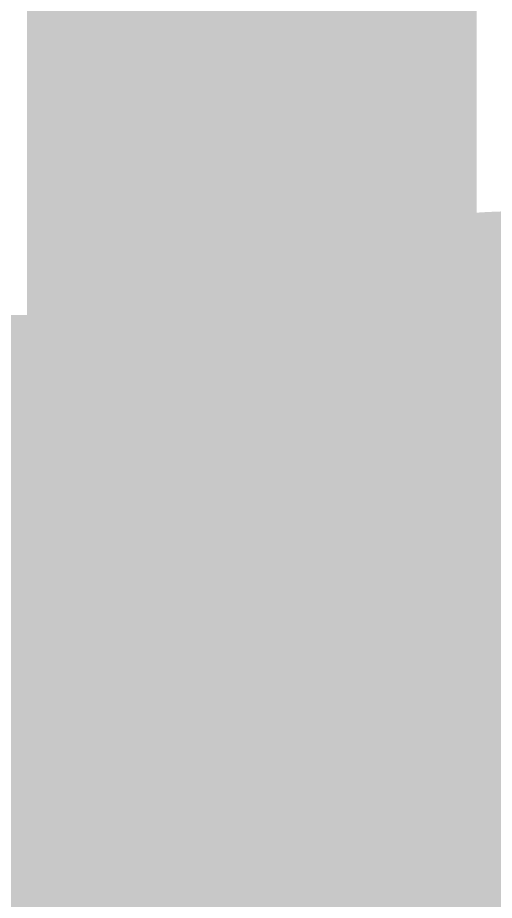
# Model space of a CAD drawing. Header units: inches. Extents: x -3 to 191, y -18 to 93.
# Drawn here: x 119.8019 to 119.9873, y 38.8319 to 39.1752 of the extents above; entities that cross this region are included whole.
import ezdxf

# ---------------------------------------------------------------- set-up
doc = ezdxf.new("R2010")
doc.units = ezdxf.units.IN
for name, color, linetype in [('Bottom Layer', 5, 'Continuous'), ('GND 1', 90, 'Continuous'), ('GND 2', 156, 'Continuous'), ('Mechanical 13', 56, 'Continuous'), ('PWR', 16, 'Continuous'), ('Signal L4', 76, 'Continuous'), ('Top Layer', 1, 'Continuous'), ('Via Holes', 16, 'Continuous')]:
    doc.layers.add(name, color=color, linetype=linetype)

# ---------------------------------------------------------------- blocks, each defined once
blk = doc.blocks.new('RES_0805_215')
at = {"layer": 'Mechanical 13'}
for points in [[(-1.778, 1.143, 0.175, 0.175, 0), (-1.778, -1.143, 0.175, 0.175, 0)], [(-1.778, -1.143, 0.175, 0.175, 0), (1.778, -1.143, 0.175, 0.175, 0)]]:
    blk.add_lwpolyline(points, format="xyseb", dxfattribs=at)
blk.add_lwpolyline([(-1.82175, -1.143, 0.0875, 0.0875, 1), (-1.73425, -1.143, 0.0875, 0.0875, 1)], format="xyseb", close=True, dxfattribs=at)
blk.add_lwpolyline([(-1.82175, -1.143, 0.0875, 0.0875, 1), (-1.73425, -1.143, 0.0875, 0.0875, 1)], format="xyseb", close=True, dxfattribs=at)

msp = doc.modelspace()

# ---------------------------------------------------------------- hatches: boundary and pattern name
at = {"layer": 'Bottom Layer'}
h = msp.add_hatch(color=5, dxfattribs=at)
edge = h.paths.add_edge_path()
edge.add_arc((120, 38.8), 0.3, 0, 360)
at = {"layer": 'GND 1'}
h = msp.add_hatch(color=90, dxfattribs=at)
edge = h.paths.add_edge_path()
edge.add_arc((120, 38.8), 0.3, 0, 360)
at = {"layer": 'GND 2'}
h = msp.add_hatch(color=156, dxfattribs=at)
edge = h.paths.add_edge_path()
edge.add_arc((120, 38.8), 0.3, 0, 360)
at = {"layer": 'PWR'}
h = msp.add_hatch(color=16, dxfattribs=at)
edge = h.paths.add_edge_path()
edge.add_arc((120, 38.8), 0.3, 0, 360)
at = {"layer": 'Signal L4'}
h = msp.add_hatch(color=76, dxfattribs=at)
edge = h.paths.add_edge_path()
edge.add_arc((120, 38.8), 0.3, 0, 360)
at = {"layer": 'Top Layer'}
h = msp.add_hatch(color=1, dxfattribs=at)
edge = h.paths.add_edge_path()
edge.add_arc((120, 38.8), 0.3, 0, 360)
at = {"layer": 'Via Holes'}
h = msp.add_hatch(color=7, dxfattribs=at)
edge = h.paths.add_edge_path()
edge.add_arc((120, 38.8), 0.15, 0, 360)

# ---------------------------------------------------------------- block references
at = {"rotation": 90}
msp.add_blockref('RES_0805_215', (118.75001, 40.75), dxfattribs=at)

doc.saveas('drawing.dxf')
